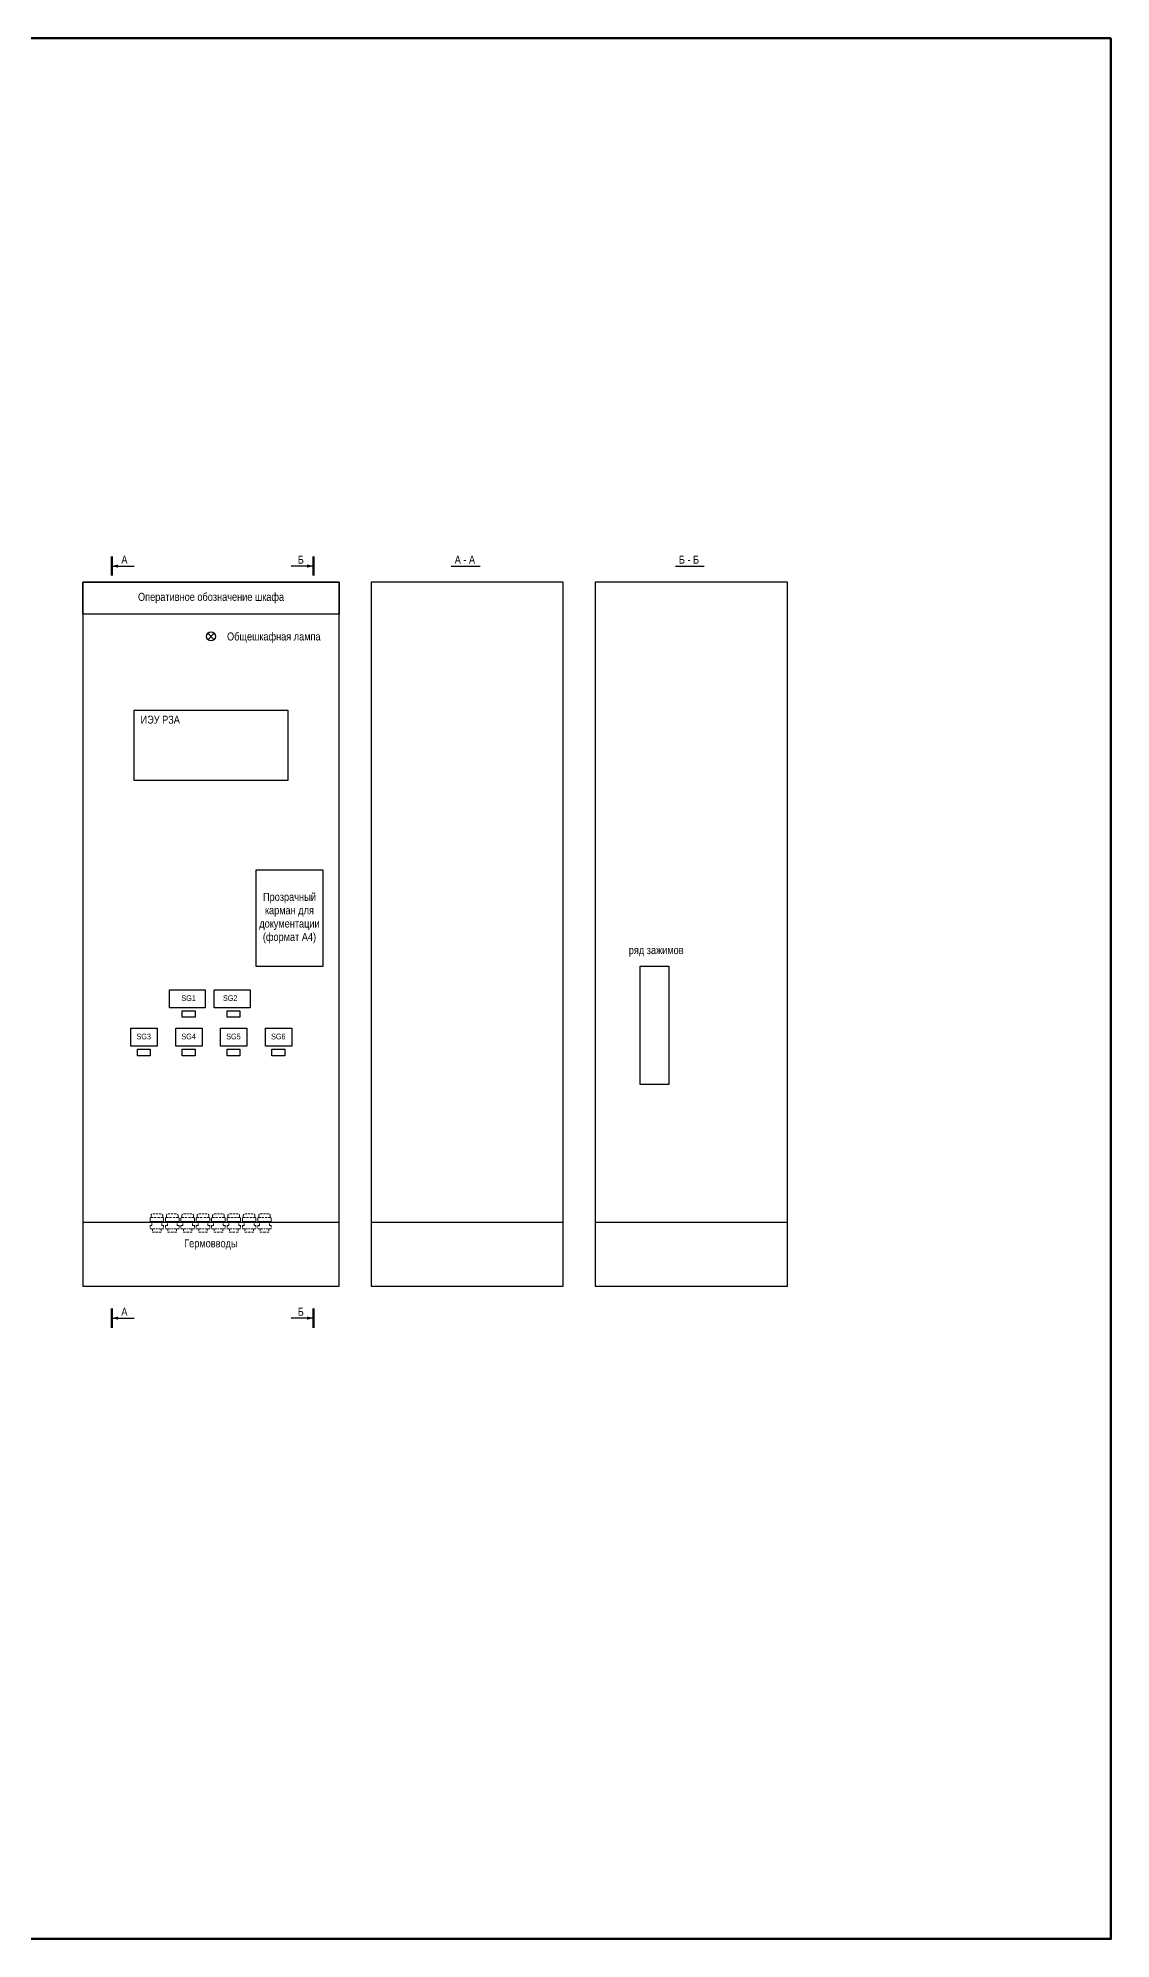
# Model space of a CAD drawing. Header units: millimetres. Extents: x 25558 to 49929, y 1902 to 19390.
# Drawn here: x 40033 to 40368, y 17145 to 17739 of the extents above; entities that cross this region are included whole.
import ezdxf
from ezdxf.enums import TextEntityAlignment as Align

# ---------------------------------------------------------------- set-up
doc = ezdxf.new("R2010")
doc.units = ezdxf.units.MM
doc.linetypes.add('штриховая2', pattern=[9.525, 6.35, -3.175])
for name, color, linetype, lineweight in [('Основная', 7, 'Continuous', 30), ('Толстая', 7, 'Continuous', 53), ('Тонкая', 7, 'Continuous', 5)]:
    doc.layers.add(name, color=color, linetype=linetype, lineweight=lineweight)
doc.styles.add('Narrow', font='ARIALN.TTF')

msp = doc.modelspace()

# ---------------------------------------------------------------- linework, layer by layer
at = {"linetype": 'штриховая2', "lineweight": 13, "ltscale": 0.1}
for p, q in [((40067.99, 17370.25), (40067.99, 17369)), ((40067.99, 17369), (40067.99, 17370.25)), ((40068.28, 17370.92), (40068.28, 17370.44)), ((40068.28, 17370.44), (40070.1, 17370.44)), ((40068.56, 17367.94), (40068.56, 17369)), ((40068.85, 17371.59), (40070.1, 17371.59)), ((40071.35, 17371.59), (40070.1, 17371.59)), ((40071.92, 17370.44), (40070.1, 17370.44)), ((40071.64, 17367.94), (40071.64, 17369)), ((40071.92, 17370.92), (40071.92, 17370.44)), ((40072.21, 17370.25), (40072.21, 17369)), ((40072.21, 17369), (40072.21, 17370.25)), ((40073.08, 17370.92), (40073.08, 17370.44)), ((40073.08, 17370.44), (40074.9, 17370.44)), ((40073.36, 17367.94), (40073.36, 17369)), ((40073.65, 17371.59), (40074.9, 17371.59)), ((40076.15, 17371.59), (40074.9, 17371.59)), ((40076.72, 17370.44), (40074.9, 17370.44)), ((40076.44, 17367.94), (40076.44, 17369)), ((40076.72, 17370.92), (40076.72, 17370.44)), ((40077.01, 17370.25), (40077.01, 17369)), ((40077.01, 17369), (40077.01, 17370.25)), ((40077.59, 17370.25), (40077.59, 17369)), ((40077.59, 17369), (40077.59, 17370.25)), ((40077.88, 17370.92), (40077.88, 17370.44)), ((40077.88, 17370.44), (40079.7, 17370.44)), ((40078.16, 17367.94), (40078.16, 17369)), ((40078.45, 17371.59), (40079.7, 17371.59)), ((40080.95, 17371.59), (40079.7, 17371.59)), ((40081.52, 17370.44), (40079.7, 17370.44)), ((40081.24, 17367.94), (40081.24, 17369)), ((40081.52, 17370.92), (40081.52, 17370.44)), ((40081.81, 17370.25), (40081.81, 17369)), ((40081.81, 17369), (40081.81, 17370.25)), ((40082.39, 17370.25), (40082.39, 17369)), ((40082.39, 17369), (40082.39, 17370.25)), ((40082.68, 17370.92), (40082.68, 17370.44)), ((40082.68, 17370.44), (40084.5, 17370.44)), ((40082.96, 17367.94), (40082.96, 17369)), ((40083.25, 17371.59), (40084.5, 17371.59)), ((40085.75, 17371.59), (40084.5, 17371.59)), ((40086.32, 17370.44), (40084.5, 17370.44)), ((40086.04, 17367.94), (40086.04, 17369)), ((40086.32, 17370.92), (40086.32, 17370.44)), ((40086.61, 17370.25), (40086.61, 17369)), ((40086.61, 17369), (40086.61, 17370.25)), ((40087.19, 17370.25), (40087.19, 17369)), ((40087.19, 17369), (40087.19, 17370.25)), ((40087.19, 17370.25), (40087.19, 17369)), ((40087.19, 17369), (40087.19, 17370.25)), ((40087.48, 17370.92), (40087.48, 17370.44)), ((40087.48, 17370.44), (40089.3, 17370.44)), ((40087.76, 17367.94), (40087.76, 17369)), ((40088.05, 17371.59), (40089.3, 17371.59)), ((40090.55, 17371.59), (40089.3, 17371.59)), ((40091.12, 17370.44), (40089.3, 17370.44)), ((40090.84, 17367.94), (40090.84, 17369)), ((40091.12, 17370.92), (40091.12, 17370.44)), ((40091.41, 17370.25), (40091.41, 17369)), ((40091.41, 17369), (40091.41, 17370.25)), ((40091.99, 17370.25), (40091.99, 17369)), ((40091.99, 17369), (40091.99, 17370.25)), ((40092.28, 17370.92), (40092.28, 17370.44)), ((40092.28, 17370.44), (40094.1, 17370.44)), ((40092.56, 17367.94), (40092.56, 17369)), ((40092.85, 17371.59), (40094.1, 17371.59)), ((40095.35, 17371.59), (40094.1, 17371.59)), ((40095.92, 17370.44), (40094.1, 17370.44)), ((40095.64, 17367.94), (40095.64, 17369)), ((40095.92, 17370.92), (40095.92, 17370.44)), ((40096.21, 17370.25), (40096.21, 17369)), ((40096.21, 17369), (40096.21, 17370.25)), ((40096.79, 17370.25), (40096.79, 17369)), ((40096.79, 17369), (40096.79, 17370.25)), ((40097.08, 17370.92), (40097.08, 17370.44)), ((40097.08, 17370.44), (40098.9, 17370.44)), ((40097.36, 17367.94), (40097.36, 17369)), ((40097.65, 17371.59), (40098.9, 17371.59)), ((40100.15, 17371.59), (40098.9, 17371.59)), ((40100.72, 17370.44), (40098.9, 17370.44)), ((40100.44, 17367.94), (40100.44, 17369)), ((40100.72, 17370.92), (40100.72, 17370.44)), ((40101.01, 17370.25), (40101.01, 17369)), ((40101.01, 17369), (40101.01, 17370.25)), ((40101.59, 17370.25), (40101.59, 17369)), ((40101.59, 17369), (40101.59, 17370.25)), ((40101.88, 17370.92), (40101.88, 17370.44)), ((40101.88, 17370.44), (40103.7, 17370.44)), ((40102.16, 17367.94), (40102.16, 17369)), ((40102.45, 17371.59), (40103.7, 17371.59)), ((40104.95, 17371.59), (40103.7, 17371.59)), ((40105.52, 17370.44), (40103.7, 17370.44)), ((40105.24, 17367.94), (40105.24, 17369)), ((40105.52, 17370.92), (40105.52, 17370.44)), ((40105.81, 17370.25), (40105.81, 17369)), ((40105.81, 17369), (40105.81, 17370.25)), ((40067.99, 17367.94), (40067.99, 17366.89)), ((40067.99, 17367.94), (40068.56, 17367.94)), ((40067.99, 17366.89), (40070.1, 17366.89)), ((40068.76, 17366.89), (40068.76, 17365.83)), ((40068.76, 17365.83), (40070.1, 17365.83)), ((40072.21, 17366.89), (40070.1, 17366.89)), ((40071.44, 17365.83), (40070.1, 17365.83)), ((40071.44, 17366.89), (40071.44, 17365.83)), ((40072.21, 17367.94), (40071.64, 17367.94)), ((40072.21, 17367.94), (40072.21, 17366.89)), ((40072.79, 17367.94), (40072.79, 17366.89)), ((40072.79, 17367.94), (40073.36, 17367.94)), ((40072.79, 17366.89), (40074.9, 17366.89)), ((40073.56, 17366.89), (40073.56, 17365.83)), ((40073.56, 17365.83), (40074.9, 17365.83)), ((40077.01, 17366.89), (40074.9, 17366.89)), ((40076.24, 17365.83), (40074.9, 17365.83)), ((40076.24, 17366.89), (40076.24, 17365.83)), ((40077.01, 17367.94), (40076.44, 17367.94)), ((40077.01, 17367.94), (40077.01, 17366.89)), ((40077.59, 17367.94), (40077.59, 17366.89)), ((40077.59, 17367.94), (40078.16, 17367.94)), ((40077.59, 17366.89), (40079.7, 17366.89)), ((40078.36, 17366.89), (40078.36, 17365.83)), ((40078.36, 17365.83), (40079.7, 17365.83)), ((40081.81, 17366.89), (40079.7, 17366.89)), ((40081.04, 17365.83), (40079.7, 17365.83)), ((40081.04, 17366.89), (40081.04, 17365.83)), ((40081.81, 17367.94), (40081.24, 17367.94)), ((40081.81, 17367.94), (40081.81, 17366.89)), ((40082.39, 17367.94), (40082.39, 17366.89)), ((40082.39, 17367.94), (40082.96, 17367.94)), ((40082.39, 17366.89), (40084.5, 17366.89)), ((40083.16, 17366.89), (40083.16, 17365.83)), ((40083.16, 17365.83), (40084.5, 17365.83)), ((40086.61, 17366.89), (40084.5, 17366.89)), ((40085.84, 17365.83), (40084.5, 17365.83)), ((40085.84, 17366.89), (40085.84, 17365.83)), ((40086.61, 17367.94), (40086.04, 17367.94)), ((40086.61, 17367.94), (40086.61, 17366.89)), ((40087.19, 17367.94), (40087.19, 17366.89)), ((40087.19, 17367.94), (40087.76, 17367.94)), ((40087.19, 17367.94), (40087.19, 17366.89)), ((40087.19, 17366.89), (40089.3, 17366.89)), ((40087.96, 17366.89), (40087.96, 17365.83)), ((40087.96, 17365.83), (40089.3, 17365.83)), ((40091.41, 17366.89), (40089.3, 17366.89)), ((40090.64, 17365.83), (40089.3, 17365.83)), ((40090.64, 17366.89), (40090.64, 17365.83)), ((40091.41, 17367.94), (40090.84, 17367.94)), ((40091.41, 17367.94), (40091.41, 17366.89)), ((40091.99, 17367.94), (40091.99, 17366.89)), ((40091.99, 17367.94), (40092.56, 17367.94)), ((40091.99, 17366.89), (40094.1, 17366.89)), ((40092.76, 17366.89), (40092.76, 17365.83)), ((40092.76, 17365.83), (40094.1, 17365.83)), ((40096.21, 17366.89), (40094.1, 17366.89)), ((40095.44, 17365.83), (40094.1, 17365.83)), ((40095.44, 17366.89), (40095.44, 17365.83)), ((40096.21, 17367.94), (40095.64, 17367.94)), ((40096.21, 17367.94), (40096.21, 17366.89)), ((40096.79, 17367.94), (40096.79, 17366.89)), ((40096.79, 17367.94), (40097.36, 17367.94)), ((40096.79, 17366.89), (40098.9, 17366.89)), ((40097.56, 17366.89), (40097.56, 17365.83)), ((40097.56, 17365.83), (40098.9, 17365.83)), ((40101.01, 17366.89), (40098.9, 17366.89)), ((40100.24, 17365.83), (40098.9, 17365.83)), ((40100.24, 17366.89), (40100.24, 17365.83)), ((40101.01, 17367.94), (40100.44, 17367.94)), ((40101.01, 17367.94), (40101.01, 17366.89)), ((40101.59, 17367.94), (40101.59, 17366.89)), ((40101.59, 17367.94), (40102.16, 17367.94)), ((40101.59, 17366.89), (40103.7, 17366.89)), ((40102.36, 17366.89), (40102.36, 17365.83)), ((40102.36, 17365.83), (40103.7, 17365.83)), ((40105.81, 17366.89), (40103.7, 17366.89)), ((40105.04, 17365.83), (40103.7, 17365.83)), ((40105.04, 17366.89), (40105.04, 17365.83)), ((40105.81, 17367.94), (40105.24, 17367.94)), ((40105.81, 17367.94), (40105.81, 17366.89))]:
    msp.add_line(p, q, dxfattribs=at)
for points in [[(40067.99, 17370.25), (40068.02, 17370.3), (40068.09, 17370.36), (40068.14, 17370.4), (40068.19, 17370.42), (40068.25, 17370.43), (40068.28, 17370.44)], [(40068.28, 17370.92), (40068.29, 17371.1), (40068.32, 17371.23), (40068.38, 17371.36), (40068.47, 17371.47), (40068.58, 17371.54), (40068.72, 17371.59), (40068.95, 17371.59)], [(40071.92, 17370.92), (40071.91, 17371.1), (40071.88, 17371.23), (40071.82, 17371.36), (40071.74, 17371.47), (40071.63, 17371.54), (40071.48, 17371.59), (40071.25, 17371.59)], [(40072.21, 17370.25), (40072.18, 17370.3), (40072.11, 17370.36), (40072.06, 17370.4), (40072.01, 17370.42), (40071.95, 17370.43), (40071.92, 17370.44)], [(40072.79, 17370.25), (40072.82, 17370.3), (40072.89, 17370.36), (40072.94, 17370.4), (40072.99, 17370.42), (40073.05, 17370.43), (40073.08, 17370.44)], [(40073.08, 17370.92), (40073.09, 17371.1), (40073.12, 17371.23), (40073.18, 17371.36), (40073.27, 17371.47), (40073.38, 17371.54), (40073.52, 17371.59), (40073.75, 17371.59)], [(40076.72, 17370.92), (40076.71, 17371.1), (40076.68, 17371.23), (40076.62, 17371.36), (40076.54, 17371.47), (40076.43, 17371.54), (40076.28, 17371.59), (40076.05, 17371.59)], [(40077.01, 17370.25), (40076.98, 17370.3), (40076.91, 17370.36), (40076.86, 17370.4), (40076.81, 17370.42), (40076.75, 17370.43), (40076.72, 17370.44)], [(40077.59, 17370.25), (40077.62, 17370.3), (40077.69, 17370.36), (40077.74, 17370.4), (40077.79, 17370.42), (40077.85, 17370.43), (40077.88, 17370.44)], [(40077.88, 17370.92), (40077.89, 17371.1), (40077.92, 17371.23), (40077.98, 17371.36), (40078.07, 17371.47), (40078.18, 17371.54), (40078.32, 17371.59), (40078.55, 17371.59)], [(40081.52, 17370.92), (40081.51, 17371.1), (40081.48, 17371.23), (40081.42, 17371.36), (40081.34, 17371.47), (40081.23, 17371.54), (40081.08, 17371.59), (40080.85, 17371.59)], [(40081.81, 17370.25), (40081.78, 17370.3), (40081.71, 17370.36), (40081.66, 17370.4), (40081.61, 17370.42), (40081.55, 17370.43), (40081.52, 17370.44)], [(40082.39, 17370.25), (40082.42, 17370.3), (40082.49, 17370.36), (40082.54, 17370.4), (40082.59, 17370.42), (40082.65, 17370.43), (40082.68, 17370.44)], [(40082.68, 17370.92), (40082.69, 17371.1), (40082.72, 17371.23), (40082.78, 17371.36), (40082.87, 17371.47), (40082.98, 17371.54), (40083.12, 17371.59), (40083.35, 17371.59)], [(40086.32, 17370.92), (40086.31, 17371.1), (40086.28, 17371.23), (40086.22, 17371.36), (40086.14, 17371.47), (40086.03, 17371.54), (40085.88, 17371.59), (40085.65, 17371.59)], [(40086.61, 17370.25), (40086.58, 17370.3), (40086.51, 17370.36), (40086.46, 17370.4), (40086.41, 17370.42), (40086.35, 17370.43), (40086.32, 17370.44)], [(40087.19, 17370.25), (40087.22, 17370.3), (40087.29, 17370.36), (40087.34, 17370.4), (40087.39, 17370.42), (40087.45, 17370.43), (40087.48, 17370.44)], [(40087.48, 17370.92), (40087.49, 17371.1), (40087.52, 17371.23), (40087.58, 17371.36), (40087.67, 17371.47), (40087.78, 17371.54), (40087.92, 17371.59), (40088.15, 17371.59)], [(40091.12, 17370.92), (40091.11, 17371.1), (40091.08, 17371.23), (40091.02, 17371.36), (40090.94, 17371.47), (40090.83, 17371.54), (40090.68, 17371.59), (40090.45, 17371.59)], [(40091.41, 17370.25), (40091.38, 17370.3), (40091.31, 17370.36), (40091.26, 17370.4), (40091.21, 17370.42), (40091.15, 17370.43), (40091.12, 17370.44)], [(40091.99, 17370.25), (40092.02, 17370.3), (40092.09, 17370.36), (40092.14, 17370.4), (40092.19, 17370.42), (40092.25, 17370.43), (40092.28, 17370.44)], [(40092.28, 17370.92), (40092.29, 17371.1), (40092.32, 17371.23), (40092.38, 17371.36), (40092.47, 17371.47), (40092.58, 17371.54), (40092.72, 17371.59), (40092.95, 17371.59)], [(40095.92, 17370.92), (40095.91, 17371.1), (40095.88, 17371.23), (40095.82, 17371.36), (40095.74, 17371.47), (40095.63, 17371.54), (40095.48, 17371.59), (40095.25, 17371.59)], [(40096.21, 17370.25), (40096.18, 17370.3), (40096.11, 17370.36), (40096.06, 17370.4), (40096.01, 17370.42), (40095.95, 17370.43), (40095.92, 17370.44)], [(40096.79, 17370.25), (40096.82, 17370.3), (40096.89, 17370.36), (40096.94, 17370.4), (40096.99, 17370.42), (40097.05, 17370.43), (40097.08, 17370.44)], [(40097.08, 17370.92), (40097.09, 17371.1), (40097.12, 17371.23), (40097.18, 17371.36), (40097.27, 17371.47), (40097.38, 17371.54), (40097.52, 17371.59), (40097.75, 17371.59)], [(40100.72, 17370.92), (40100.71, 17371.1), (40100.68, 17371.23), (40100.62, 17371.36), (40100.54, 17371.47), (40100.43, 17371.54), (40100.28, 17371.59), (40100.05, 17371.59)], [(40101.01, 17370.25), (40100.98, 17370.3), (40100.91, 17370.36), (40100.86, 17370.4), (40100.81, 17370.42), (40100.75, 17370.43), (40100.72, 17370.44)], [(40101.59, 17370.25), (40101.62, 17370.3), (40101.69, 17370.36), (40101.74, 17370.4), (40101.79, 17370.42), (40101.85, 17370.43), (40101.88, 17370.44)], [(40101.88, 17370.92), (40101.89, 17371.1), (40101.92, 17371.23), (40101.98, 17371.36), (40102.07, 17371.47), (40102.18, 17371.54), (40102.32, 17371.59), (40102.55, 17371.59)], [(40105.52, 17370.92), (40105.51, 17371.1), (40105.48, 17371.23), (40105.42, 17371.36), (40105.34, 17371.47), (40105.23, 17371.54), (40105.08, 17371.59), (40104.85, 17371.59)], [(40105.81, 17370.25), (40105.78, 17370.3), (40105.71, 17370.36), (40105.66, 17370.4), (40105.61, 17370.42), (40105.55, 17370.43), (40105.52, 17370.44)]]:
    msp.add_spline(points, degree=3, dxfattribs=at)
at = {"layer": 'Основная', "ltscale": 100}
msp.add_line((40047, 17369), (40127, 17369), dxfattribs=at)
at = {"layer": 'Основная', "linetype": 'штриховая2', "lineweight": 13, "ltscale": 1000}
for p, q in [((40067.99, 17369.19), (40070.1, 17369.19)), ((40067.99, 17369), (40070.1, 17369)), ((40068.56, 17369), (40067.99, 17369)), ((40072.21, 17369.19), (40070.1, 17369.19)), ((40072.21, 17369), (40070.1, 17369)), ((40071.64, 17369), (40072.21, 17369)), ((40072.79, 17370.25), (40072.79, 17369)), ((40072.79, 17369), (40072.79, 17370.25)), ((40072.79, 17369.19), (40074.9, 17369.19)), ((40072.79, 17369), (40074.9, 17369)), ((40073.36, 17369), (40072.79, 17369)), ((40077.01, 17369.19), (40074.9, 17369.19)), ((40077.01, 17369), (40074.9, 17369)), ((40076.44, 17369), (40077.01, 17369)), ((40077.59, 17369.19), (40079.7, 17369.19)), ((40077.59, 17369), (40079.7, 17369)), ((40078.16, 17369), (40077.59, 17369)), ((40081.81, 17369.19), (40079.7, 17369.19)), ((40081.81, 17369), (40079.7, 17369)), ((40081.24, 17369), (40081.81, 17369)), ((40082.39, 17369.19), (40084.5, 17369.19)), ((40082.39, 17369), (40084.5, 17369)), ((40082.96, 17369), (40082.39, 17369)), ((40086.61, 17369.19), (40084.5, 17369.19)), ((40086.61, 17369), (40084.5, 17369)), ((40086.04, 17369), (40086.61, 17369)), ((40087.19, 17369.19), (40089.3, 17369.19)), ((40087.19, 17369), (40089.3, 17369)), ((40087.76, 17369), (40087.19, 17369)), ((40091.41, 17369.19), (40089.3, 17369.19)), ((40091.41, 17369), (40089.3, 17369)), ((40090.84, 17369), (40091.41, 17369)), ((40091.99, 17369.19), (40094.1, 17369.19)), ((40091.99, 17369), (40094.1, 17369)), ((40092.56, 17369), (40091.99, 17369)), ((40096.21, 17369.19), (40094.1, 17369.19)), ((40096.21, 17369), (40094.1, 17369)), ((40095.64, 17369), (40096.21, 17369)), ((40096.79, 17369.19), (40098.9, 17369.19)), ((40096.79, 17369), (40098.9, 17369)), ((40097.36, 17369), (40096.79, 17369)), ((40101.01, 17369.19), (40098.9, 17369.19)), ((40101.01, 17369), (40098.9, 17369)), ((40100.44, 17369), (40101.01, 17369)), ((40101.59, 17369.19), (40103.7, 17369.19)), ((40101.59, 17369), (40103.7, 17369)), ((40102.16, 17369), (40101.59, 17369)), ((40105.81, 17369.19), (40103.7, 17369.19)), ((40105.81, 17369), (40103.7, 17369)), ((40105.24, 17369), (40105.81, 17369))]:
    msp.add_line(p, q, dxfattribs=at)
at = {"layer": 'Основная', "ltscale": 100}
for points in [[(40056, 17574, 0, 1, 0), (40058, 17574, 0, 0, 0)], [(40119, 17574, 0, 1, 0), (40117, 17574, 0, 0, 0)], [(40056, 17339, 0, 1, 0), (40058, 17339, 0, 0, 0)], [(40119, 17339, 0, 1, 0), (40117, 17339, 0, 0, 0)]]:
    msp.add_lwpolyline(points, format="xyseb", dxfattribs=at)
for points in [[(40056, 17574), (40063, 17574)], [(40119, 17574), (40112, 17574)], [(40162, 17574), (40171, 17574)], [(40232, 17574), (40241, 17574)], [(40086, 17553), (40088, 17551)], [(40086, 17551), (40088, 17553)], [(40137, 17369), (40197, 17369)], [(40207, 17369), (40267, 17369)], [(40056, 17339), (40063, 17339)], [(40119, 17339), (40112, 17339)]]:
    msp.add_lwpolyline(points, dxfattribs=at)
at = {"layer": 'Основная'}
for points in [[(40047, 17349), (40127, 17349), (40127, 17569), (40047, 17569)], [(40197, 17569), (40137, 17569), (40137, 17349), (40197, 17349)], [(40267, 17569), (40207, 17569), (40207, 17349), (40267, 17349)], [(40063, 17529), (40111, 17529), (40111, 17507), (40063, 17507)], [(40101, 17449), (40122, 17449), (40122, 17479), (40101, 17479)], [(40221, 17449), (40230, 17449), (40230, 17412), (40221, 17412)], [(40078, 17435), (40082, 17435), (40082, 17433), (40078, 17433)], [(40092, 17435), (40096, 17435), (40096, 17433), (40092, 17433)], [(40064, 17423), (40068, 17423), (40068, 17421), (40064, 17421)], [(40078, 17423), (40082, 17423), (40082, 17421), (40078, 17421)], [(40092, 17423), (40096, 17423), (40096, 17421), (40092, 17421)], [(40106, 17423), (40110, 17423), (40110, 17421), (40106, 17421)]]:
    msp.add_lwpolyline(points, close=True, dxfattribs=at)
at = {"layer": 'Основная', "ltscale": 100}
msp.add_lwpolyline([(40047, 17569), (40127, 17569), (40127, 17559), (40047, 17559)], close=True, dxfattribs=at)
at = {"layer": 'Основная', "ltscale": 0.35}
for points in [[(40074, 17441.6), (40085.2, 17441.6), (40085.2, 17436), (40074, 17436)], [(40088, 17441.6), (40099.2, 17441.6), (40099.2, 17436), (40088, 17436)], [(40062, 17429.6), (40070.2, 17429.6), (40070.2, 17424), (40062, 17424)], [(40076, 17429.6), (40084.2, 17429.6), (40084.2, 17424), (40076, 17424)], [(40090, 17429.6), (40098.2, 17429.6), (40098.2, 17424), (40090, 17424)], [(40104, 17429.6), (40112.2, 17429.6), (40112.2, 17424), (40104, 17424)]]:
    msp.add_lwpolyline(points, close=True, dxfattribs=at)
msp.add_circle((40087, 17552), 1.41, dxfattribs=at)
at = {"layer": 'Толстая', "ltscale": 100}
for points in [[(40056, 17577), (40056, 17571)], [(40119, 17577), (40119, 17571)], [(40056, 17342), (40056, 17336)], [(40119, 17342), (40119, 17336)]]:
    msp.add_lwpolyline(points, dxfattribs=at)
at = {"layer": 'Тонкая', "color": 3, "lineweight": 50}
msp.add_lwpolyline([(40368, 17739), (40368, 17145), (39948, 17145), (39948, 17739)], close=True, dxfattribs=at)

# ---------------------------------------------------------------- texts
at = {"layer": 'Основная', "style": 'Narrow'}
for s, p in [('А', (40059, 17576)), ('Б', (40114.09, 17576)), ('А - А', (40163.09, 17576)), ('Б - Б', (40233.09, 17576)), ('Общешкафная лампа', (40092, 17552)), ('ИЭУ РЗА', (40065, 17526)), ('ИЭУ РЗА', (40065, 17526)), ('А', (40059, 17341)), ('Б', (40114.09, 17341))]:
    msp.add_text(s, height=2.5, dxfattribs=at).set_placement(p, align=Align.MIDDLE_LEFT)
for s, height, p in [('ряд зажимов', 2.5, (40226, 17454)), ('SG1', 1.8, (40080, 17439)), ('SG2', 1.8, (40093, 17439)), ('SG3', 1.8, (40066, 17427)), ('SG4', 1.8, (40080, 17427)), ('SG5', 1.8, (40094, 17427)), ('SG6', 1.8, (40108, 17427))]:
    msp.add_text(s, height=height, dxfattribs=at).set_placement(p, align=Align.MIDDLE_CENTER)
at = {"layer": 'Основная', "char_height": 2.5, "attachment_point": 5, "style": 'Narrow'}
for s, insert, width in [('Оперативное обозначение шкафа', (40087, 17564), 80), ('Прозрачный карман для документации (формат А4)', (40111.5, 17464), 21), ('Гермовводы ', (40087, 17362), 58)]:
    msp.add_mtext(s, dxfattribs=dict(at, insert=insert, width=width))

doc.saveas('drawing.dxf')
